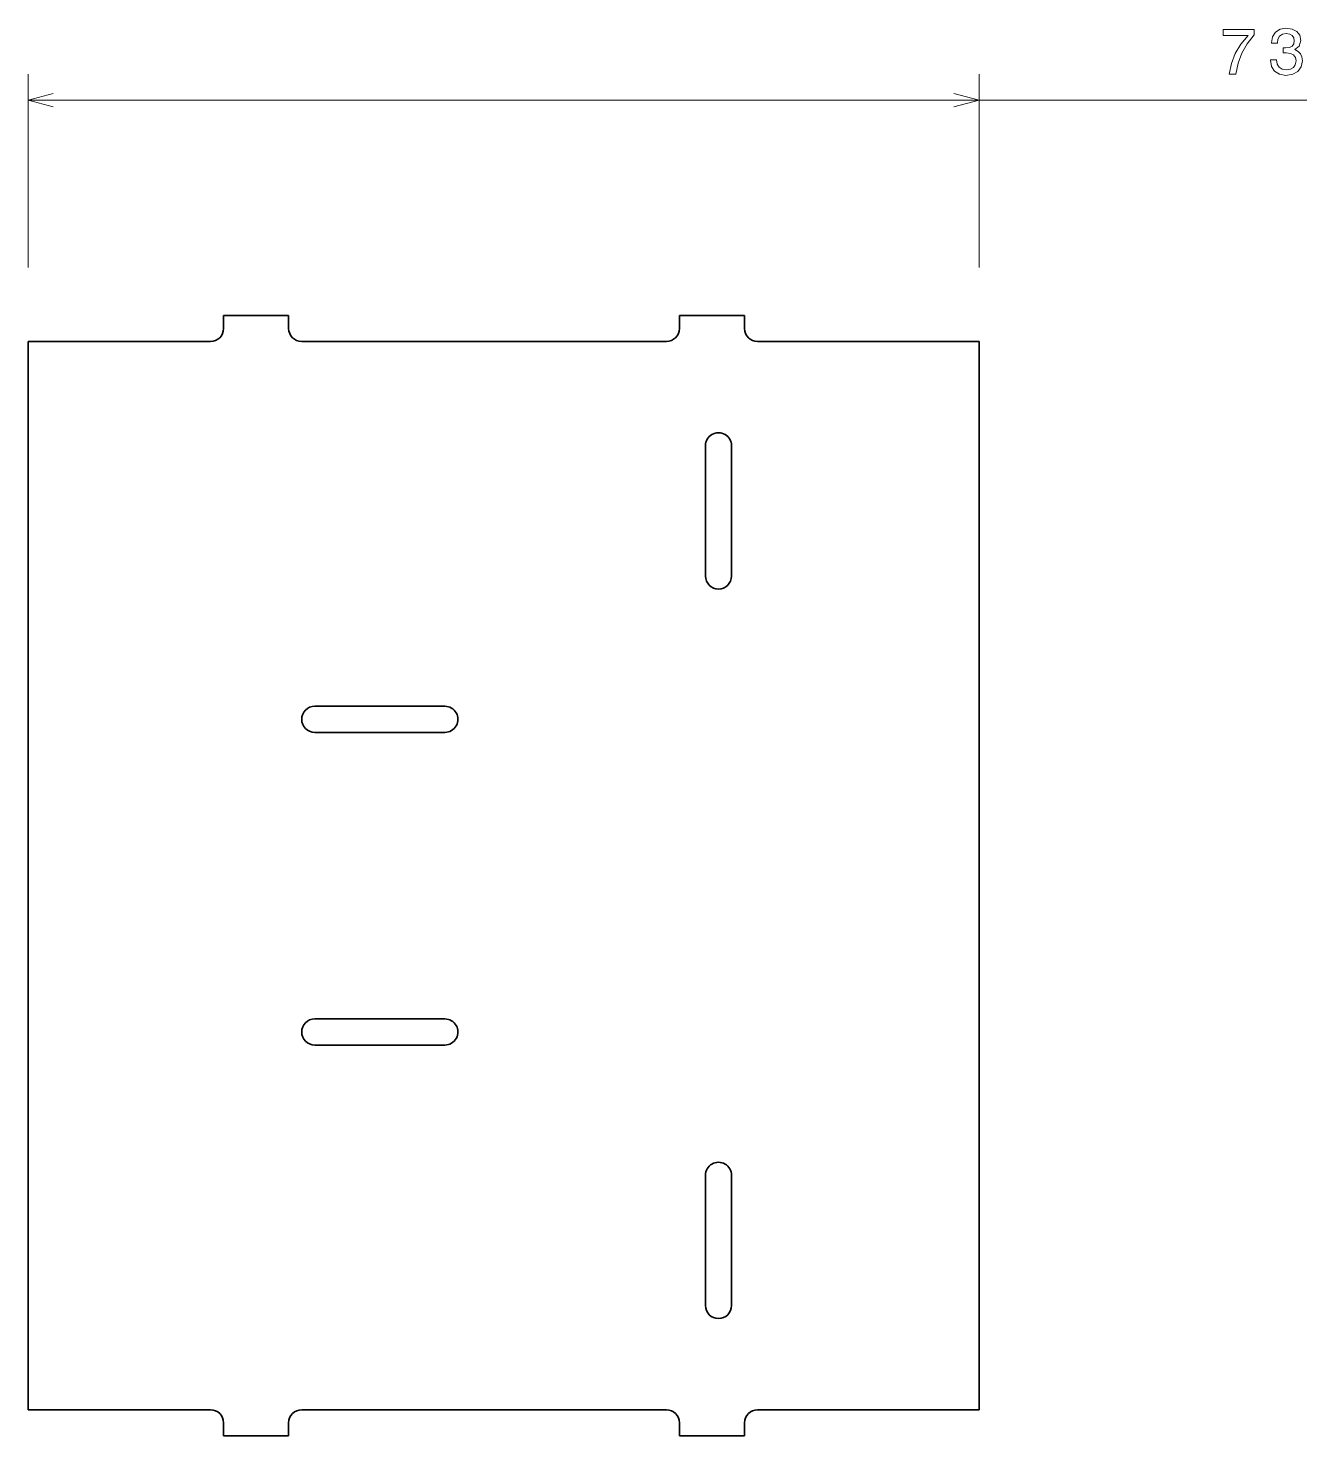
# Model space of a CAD drawing. Extents: x 45 to 143, y 98 to 206.
import ezdxf

# ---------------------------------------------------------------- set-up
doc = ezdxf.new("R2010")
doc.units = 0

msp = doc.modelspace()

# ---------------------------------------------------------------- linework, layer by layer
at = {"color": 7, "lineweight": 13, "ltscale": 0.371355}
for p, q in [((45.085739, 187.290985), (45.085739, 202.145172)), ((118.085739, 187.290985), (118.085739, 202.145172))]:
    msp.add_line(p, q, dxfattribs=at)
at = {"color": 7, "lineweight": 13}
msp.add_line((45.085739, 200.145172), (143.253967, 200.145172), dxfattribs=at)
at = {"color": 7, "lineweight": 35, "ltscale": 0.125}
for p, q in [((60.085739, 183.618439), (65.085739, 183.618439)), ((95.085739, 183.618439), (100.085739, 183.618439)), ((65.085739, 97.618439), (60.085739, 97.618439)), ((100.085739, 97.618439), (95.085739, 97.618439))]:
    msp.add_line(p, q, dxfattribs=at)
at = {"color": 7, "lineweight": 35, "ltscale": 0.025}
for p, q in [((60.085739, 182.618439), (60.085739, 183.618439)), ((65.085739, 183.618439), (65.085739, 182.618439)), ((95.085739, 182.618439), (95.085739, 183.618439)), ((100.085739, 183.618439), (100.085739, 182.618439)), ((45.085739, 181.618439), (45.085739, 180.618439)), ((118.085739, 181.618439), (118.085739, 180.618439)), ((45.085739, 100.618439), (45.085739, 99.618439)), ((118.085739, 100.618439), (118.085739, 99.618439)), ((60.085739, 97.618439), (60.085739, 98.618439)), ((65.085739, 98.618439), (65.085739, 97.618439)), ((95.085739, 97.618439), (95.085739, 98.618439)), ((100.085739, 98.618439), (100.085739, 97.618439))]:
    msp.add_line(p, q, dxfattribs=at)
at = {"color": 7, "lineweight": 35, "ltscale": 0.35}
for p, q in [((45.085739, 181.618439), (59.085739, 181.618439)), ((59.085739, 99.618439), (45.085739, 99.618439))]:
    msp.add_line(p, q, dxfattribs=at)
at = {"color": 7, "lineweight": 35}
for p, q in [((66.085739, 181.618439), (94.085739, 181.618439)), ((45.085739, 180.618439), (45.085739, 100.618439)), ((118.085739, 180.618439), (118.085739, 153.618439)), ((118.085739, 151.618439), (118.085739, 129.618439)), ((118.085739, 127.618439), (118.085739, 100.618439)), ((94.085739, 99.618439), (66.085739, 99.618439))]:
    msp.add_line(p, q, dxfattribs=at)
at = {"color": 7, "lineweight": 35, "ltscale": 0.425}
for p, q in [((101.085739, 181.618439), (118.085739, 181.618439)), ((118.085739, 99.618439), (101.085739, 99.618439))]:
    msp.add_line(p, q, dxfattribs=at)
at = {"color": 7, "lineweight": 35, "ltscale": 0.25}
for p, q in [((97.085739, 163.618439), (97.085739, 173.618439)), ((99.085739, 173.618439), (99.085739, 163.618439)), ((67.085739, 153.618439), (77.085739, 153.618439)), ((77.085739, 151.618439), (67.085739, 151.618439)), ((67.085739, 129.618439), (77.085739, 129.618439)), ((77.085739, 127.618439), (67.085739, 127.618439)), ((97.085739, 107.618439), (97.085739, 117.618439)), ((99.085739, 117.618439), (99.085739, 107.618439))]:
    msp.add_line(p, q, dxfattribs=at)
at = {"color": 7, "lineweight": 35, "ltscale": 0.05}
for p, q in [((118.085739, 153.618439), (118.085739, 151.618439)), ((118.085739, 129.618439), (118.085739, 127.618439))]:
    msp.add_line(p, q, dxfattribs=at)
at = {"color": 7, "lineweight": 13}
for points in [[(137.29892, 202.145172), (137.808289, 202.145172), (137.974731, 202.97731), (138.267227, 203.753967), (138.680771, 204.475143), (139.220398, 205.15094), (139.220398, 205.569519), (136.819824, 205.569519), (136.819824, 205.110596), (138.736252, 205.110596), (138.181488, 204.429749), (137.762909, 203.718658), (137.470398, 202.962173)], [(140.465057, 203.244598), (140.465057, 203.20929), (140.545761, 202.725143), (140.782791, 202.36203), (141.155991, 202.130035), (141.650223, 202.044312), (142.174713, 202.130035), (142.568085, 202.351944), (142.820251, 202.704971), (142.911041, 203.158859), (142.870697, 203.456406), (142.759735, 203.698486), (142.578186, 203.885086), (142.336105, 204.021255), (142.66391, 204.293579), (142.779907, 204.727295), (142.704254, 205.120667), (142.487396, 205.418228), (142.134369, 205.604828), (141.650223, 205.67038), (141.196335, 205.589691), (140.848358, 205.367798), (140.621399, 205.014771), (140.545761, 204.545746), (140.545761, 204.510437), (140.994598, 204.510437), (141.034943, 204.833221), (141.166077, 205.065201), (141.377899, 205.206421), (141.675446, 205.256836), (141.937683, 205.216492), (142.129333, 205.110596), (142.245331, 204.939117), (142.29071, 204.707123), (142.245331, 204.460022), (142.124298, 204.293579), (141.912476, 204.192719), (141.625, 204.16246), (141.428314, 204.167511), (141.428314, 203.769089), (141.675446, 203.779175), (141.993164, 203.733795), (142.230194, 203.612747), (142.371399, 203.416061), (142.421844, 203.158859), (142.366364, 202.866348), (142.220108, 202.64949), (141.988129, 202.513336), (141.680481, 202.467941), (141.362762, 202.518372), (141.130768, 202.669662), (140.984528, 202.911743), (140.929047, 203.244598)]]:
    msp.add_lwpolyline(points, close=True, dxfattribs=at)
for points in [[(47.017593, 200.662811), (45.085739, 200.145172), (47.017593, 199.627533)], [(116.153885, 199.627533), (118.085739, 200.145172), (116.153885, 200.662811)]]:
    msp.add_lwpolyline(points, dxfattribs=at)
at = {"color": 7, "lineweight": 35}
for centre, start, end in [((59.085739, 182.618439), 269.999997, 360), ((66.085739, 182.618439), 180.000005, 269.999997), ((94.085739, 182.618439), 269.999997, 360), ((101.085739, 182.618439), 180.000005, 269.999997), ((98.085739, 173.618439), 0, 180.000005), ((98.085739, 163.618439), 180.000005, 360), ((67.085739, 152.618439), 90.000003, 269.999997), ((77.085739, 152.618439), 269.999997, 90.000003), ((67.085739, 128.618439), 90.000003, 269.999997), ((77.085739, 128.618439), 269.999997, 90.000003), ((98.085739, 117.618439), 0, 180.000005), ((98.085739, 107.618439), 180.000005, 360), ((59.085739, 98.618439), 0, 90.000003), ((66.085739, 98.618439), 90.000003, 180.000005), ((94.085739, 98.618439), 360, 90.000003), ((101.085739, 98.618439), 90.000003, 180.000005)]:
    msp.add_arc(centre, 1, start, end, dxfattribs=at)

doc.saveas('drawing.dxf')
